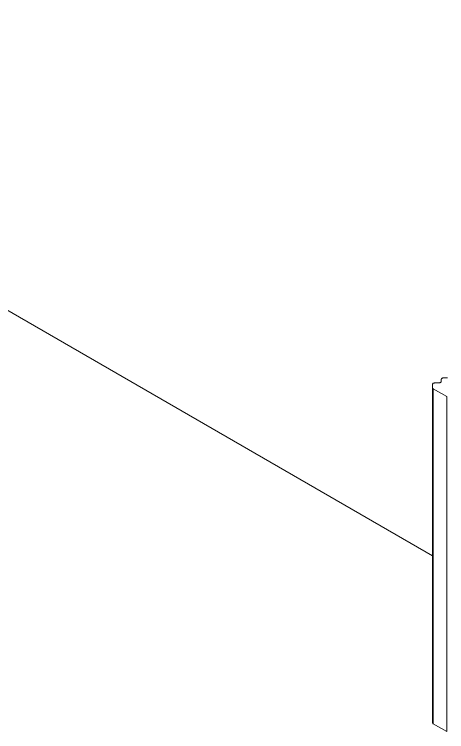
# Model space of a CAD drawing. Header units: millimetres. Extents: x 39 to 459, y 26 to 647.
# Drawn here: x 93.036 to 94.302, y 208.167 to 210.264 of the extents above; entities that cross this region are included whole.
import ezdxf

# ---------------------------------------------------------------- set-up
doc = ezdxf.new("R2010")
doc.units = ezdxf.units.MM
doc.layers.add('ANTET', color=7, linetype='Continuous')

# ---------------------------------------------------------------- blocks, each defined once
blk = doc.blocks.new('Griyaj Montajı')
at = {"color": 7, "linetype": 'Continuous', "lineweight": 15}
for p, q in [((11068.2467, 2105.5549), (11077.2148, 2100.3777)), ((11077.2406, 2100.888), (11077.2406, 2100.8942)), ((11077.2481, 2100.8985), (11077.2588, 2100.8985)), ((11077.2148, 2100.8695), (11077.2148, 2100.8793)), ((11077.2148, 2100.8695), (11077.2148, 2099.8897)), ((11077.2223, 2100.8837), (11077.2331, 2100.8837)), ((11077.2563, 2100.8438), (11077.217, 2100.8665)), ((11077.217, 2100.8665), (11077.217, 2099.8866)), ((11077.2563, 2100.8438), (11077.2563, 2099.864)), ((11077.2563, 2099.864), (11077.217, 2099.8866))]:
    blk.add_line(p, q, dxfattribs=at)
at = {"color": 7, "linetype": 'Continuous', "lineweight": 15, "flags": 128}
for points in [[(11077.2406, 2100.8942), (11077.2407, 2100.895), (11077.2412, 2100.8959), (11077.2418, 2100.8966), (11077.2428, 2100.8973), (11077.2439, 2100.8978), (11077.2452, 2100.8982), (11077.2466, 2100.8985), (11077.2481, 2100.8985)], [(11077.2148, 2100.8793), (11077.215, 2100.8802), (11077.2154, 2100.881), (11077.2161, 2100.8817), (11077.217, 2100.8824), (11077.2182, 2100.8829), (11077.2195, 2100.8833), (11077.2209, 2100.8836), (11077.2223, 2100.8837)], [(11077.2331, 2100.8837), (11077.2345, 2100.8837), (11077.236, 2100.884), (11077.2373, 2100.8844), (11077.2384, 2100.8849), (11077.2393, 2100.8856), (11077.24, 2100.8863), (11077.2404, 2100.8871), (11077.2406, 2100.888)]]:
    blk.add_lwpolyline(points, dxfattribs=at)
at = {"color": 7, "linetype": 'Continuous', "lineweight": 15}
for centre in [(11077.2186, 2100.8699), (11077.2186, 2099.8901)]:
    blk.add_arc(centre, 0.00378, 185.7135, 245.5871, dxfattribs=at)

msp = doc.modelspace()

# ---------------------------------------------------------------- block references
at = {"layer": 'ANTET', "color": 0}
msp.add_blockref('Griyaj Montajı', (-10982.9547, -1891.697), dxfattribs=at)

doc.saveas('drawing.dxf')
